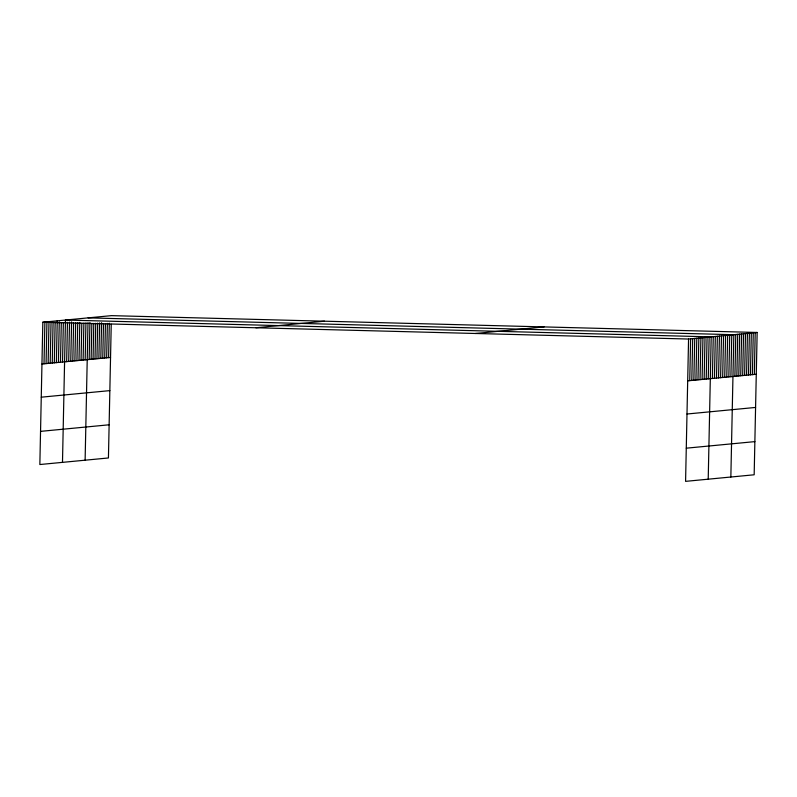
<?xml version="1.0" encoding="UTF-8"?>
<svg xmlns="http://www.w3.org/2000/svg" width="797" height="797" viewBox="0 0 797 797"><rect width="100%" height="100%" fill="white"/><g stroke="black" fill="none" stroke-linecap="round" stroke-linejoin="round"><path stroke-width="1.2" d="M757.15 332.469L688.568 339.034L685.579 481.358L754.171 474.783L757.15 332.469L111.421 315.642L42.829 322.217L39.85 464.531L108.432 457.966L111.241 324.249M44.014 363.821L44.891 322.018M46.067 363.621L46.943 321.819M48.129 363.422L49.006 321.619M50.181 363.223L51.038 322.655M52.243 363.033L53.09 322.456M54.306 362.834L55.152 322.257M56.358 362.635L57.235 320.832M58.42 362.436L59.267 321.868M60.472 362.237L61.299 322.895M62.535 362.047L63.352 322.705M62.485 462.36L65.464 320.045L711.193 336.872L708.214 479.186M66.649 361.649L67.466 322.307M68.701 361.449L69.528 322.108M70.764 361.26L71.591 321.908M72.816 361.061L73.613 322.944M74.878 360.862L75.675 322.745M76.93 360.662L77.737 322.556M78.993 360.463L79.79 322.357M81.045 360.274L81.822 323.383M83.107 360.075L83.884 323.193M85.159 359.875L85.937 322.994M85.12 460.198L87.999 322.795M89.164 359.497L89.941 322.606M91.107 359.308L91.854 323.652M93.05 359.118L93.797 323.462M94.992 358.939L95.74 323.283M96.935 358.75L97.682 323.094M98.878 358.56L99.625 322.905M100.82 358.381L101.568 322.725M102.763 358.192L103.49 323.761M104.716 358.002L105.433 323.582M106.659 357.823L107.376 323.393M108.601 357.634L109.319 323.203M689.744 380.637L690.62 338.835M691.806 380.448L692.683 338.645M693.858 380.249L694.735 338.446M695.92 380.049L696.797 338.247M697.973 379.85L698.849 338.048M700.035 379.661L700.912 337.858M702.087 379.462L702.964 337.659M704.149 379.262L705.026 337.46M706.212 379.063L707.078 337.261M708.264 378.864L709.141 337.061M712.379 378.475L713.255 336.673M714.441 378.276L715.317 336.473M716.493 378.077L717.37 336.274M718.555 377.888L719.432 336.085M720.608 377.688L721.484 335.886M722.67 377.489L723.546 335.686M724.722 377.29L725.599 335.487M726.784 377.091L727.661 335.288M728.837 376.901L729.713 335.099M730.899 376.702L731.776 334.899M730.849 477.024L733.828 334.7L88.098 317.873M734.894 376.314L735.77 334.511M736.846 376.134L737.713 334.332M738.789 375.945L739.656 334.142M740.732 375.756L741.608 333.953M742.674 375.576L743.551 333.774M744.617 375.387L745.494 333.584M746.56 375.198L747.437 333.395M748.503 375.018L749.379 333.216M750.445 374.829L751.322 333.026M752.388 374.64L753.265 332.837M754.331 374.46L755.207 332.658M255.927 327.766L324.509 321.191M41.952 364.01L110.544 357.445M475.47 333.485L544.062 326.919M41.265 397.185L109.847 390.62M40.547 431.366L109.129 424.791M687.691 380.836L756.273 374.271M686.994 414.012L755.576 407.436M686.277 448.183L754.869 441.618M42.829 322.217L688.568 339.034"/></g></svg>
